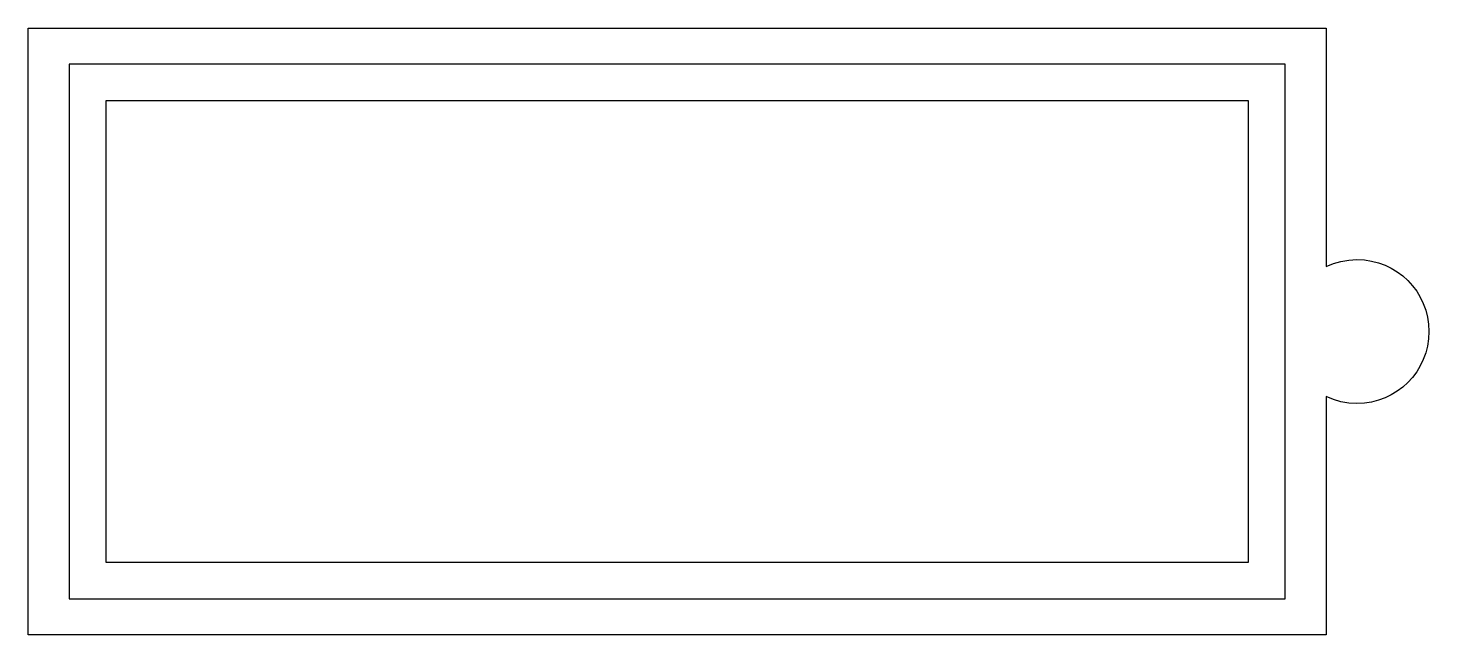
# Model space of a CAD drawing. Extents: x 0 to 425, y 0 to 184.
import ezdxf

# ---------------------------------------------------------------- set-up
doc = ezdxf.new("R2010")
doc.units = 0

msp = doc.modelspace()

# ---------------------------------------------------------------- linework, layer by layer
at = {"layer": 'Layer 1'}
for p, q in [((0.132292, 0.132357), (0.132292, 184.039)), ((0.132292, 184.039), (393.488, 184.039)), ((393.488, 184.039), (393.488, 111.786)), ((381.029, 173.051), (12.5889, 173.051)), ((12.5889, 173.051), (12.5889, 11.1205)), ((381.029, 11.1205), (381.029, 173.051)), ((369.916, 161.938), (23.7013, 161.938)), ((23.7013, 161.938), (23.7013, 22.233)), ((369.916, 22.233), (369.916, 161.938)), ((393.488, 111.786), (395.671762, 112.681986)), ((395.671762, 112.681986), (397.9664, 113.340094)), ((397.9664, 113.340094), (400.356783, 113.74569)), ((400.356783, 113.74569), (402.82778, 113.88414)), ((402.82778, 113.88414), (405.057943, 113.771525)), ((405.057943, 113.771525), (407.223686, 113.440989)), ((407.223686, 113.440989), (409.314044, 112.903498)), ((409.314044, 112.903498), (411.318053, 112.170014)), ((411.318053, 112.170014), (413.22475, 111.251504)), ((413.22475, 111.251504), (415.023168, 110.158931)), ((415.023168, 110.158931), (416.702346, 108.90326)), ((416.702346, 108.90326), (418.251318, 107.495455)), ((418.251318, 107.495455), (419.659119, 105.946481)), ((419.659119, 105.946481), (420.914787, 104.267302)), ((420.914787, 104.267302), (422.007356, 102.468883)), ((422.007356, 102.468883), (422.925863, 100.562188)), ((422.925863, 100.562188), (423.659343, 98.558182)), ((423.659343, 98.558182), (424.196832, 96.467829)), ((424.196832, 96.467829), (424.527366, 94.302093)), ((424.527366, 94.302093), (424.63998, 92.07194)), ((424.527385, 89.842137), (424.196849, 87.676394)), ((424.64, 92.0723), (424.527385, 89.842137)), ((424.63998, 92.07194), (424.64, 92.0723)), ((423.659358, 85.586036), (422.925874, 83.582027)), ((424.196849, 87.676394), (423.659358, 85.586036)), ((422.007364, 81.67533), (420.914791, 79.876912)), ((422.925874, 83.582027), (422.007364, 81.67533)), ((418.251315, 76.648763), (416.702341, 75.240961)), ((419.65912, 78.197734), (418.251315, 76.648763)), ((420.914791, 79.876912), (419.65912, 78.197734)), ((393.48802, 72.35824), (393.488, 0.132357)), ((395.671782, 71.462256), (393.48802, 72.35824)), ((413.224743, 72.892724), (411.318048, 71.974217)), ((415.023162, 73.985293), (413.224743, 72.892724)), ((416.702341, 75.240961), (415.023162, 73.985293)), ((397.96642, 70.804148), (395.671782, 71.462256)), ((400.356803, 70.398551), (397.96642, 70.804148)), ((402.8278, 70.2601), (400.356803, 70.398551)), ((405.057953, 70.372714), (402.8278, 70.2601)), ((407.223689, 70.703248), (405.057953, 70.372714)), ((409.314042, 71.240737), (407.223689, 70.703248)), ((411.318048, 71.974217), (409.314042, 71.240737)), ((23.7013, 22.233), (369.916, 22.233)), ((23.7013, 22.233), (23.7013, 22.233)), ((12.5889, 11.1205), (381.029, 11.1205)), ((12.5889, 11.1205), (12.5889, 11.1205)), ((393.488, 0.132357), (0.132292, 0.132357))]:
    msp.add_line(p, q, dxfattribs=at)

doc.saveas('drawing.dxf')
